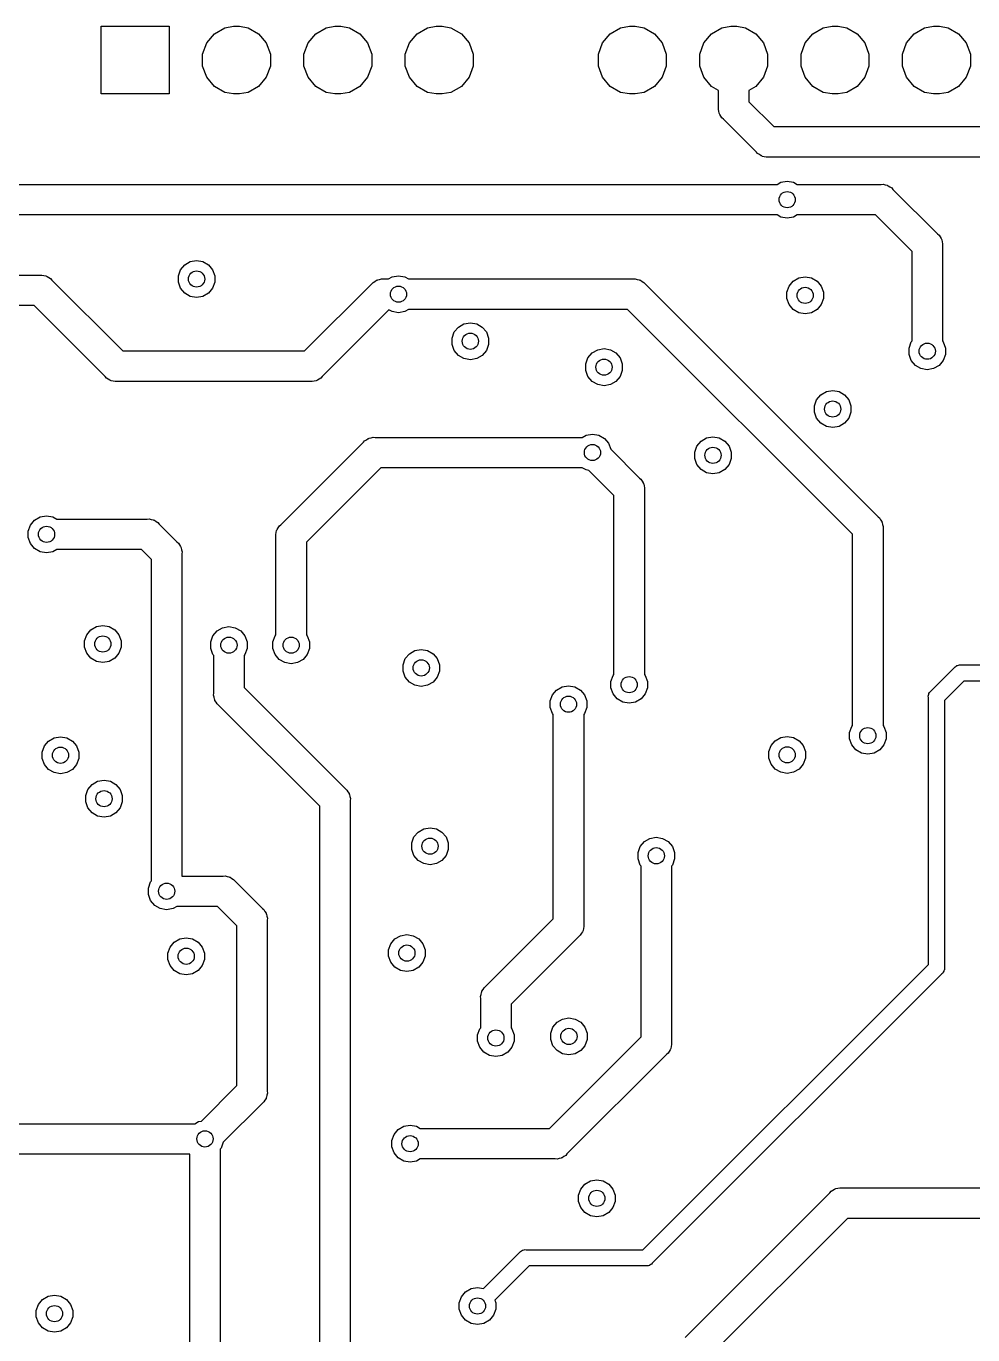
# Model space of a CAD drawing. Extents: x 91.8 to 190.2, y -113.9 to -59.9.
# Drawn here: x 141.12 to 164.84, y -94.71 to -61.9 of the extents above; entities that cross this region are included whole.
import ezdxf

# ---------------------------------------------------------------- set-up
doc = ezdxf.new("R2010")
doc.units = 0
doc.header["$MEASUREMENT"] = 0
doc.layers.add('BLACK', color=7, linetype='CONTINUOUS')

msp = doc.modelspace()

# ---------------------------------------------------------------- linework, layer by layer
at = {"layer": 'BLACK', "linetype": 'CONTINUOUS'}
for p, q in [((143, -63.6), (143, -61.9)), ((143, -61.9), (144.7, -61.9)), ((144.7, -61.9), (144.7, -63.6)), ((145.835, -62.0888), (146.095, -61.9389)), ((146.095, -61.9389), (146.316, -61.9)), ((146.316, -61.9), (146.464, -61.9)), ((146.464, -61.9), (146.685, -61.9389)), ((146.685, -61.9389), (146.945, -62.0888)), ((148.375, -62.0888), (148.635, -61.9389)), ((148.635, -61.9389), (148.856, -61.9)), ((148.856, -61.9), (149.004, -61.9)), ((149.004, -61.9), (149.225, -61.9389)), ((149.225, -61.9389), (149.485, -62.0888)), ((150.915, -62.0888), (151.175, -61.9389)), ((151.175, -61.9389), (151.396, -61.9)), ((151.396, -61.9), (151.544, -61.9)), ((151.544, -61.9), (151.765, -61.9389)), ((151.765, -61.9389), (152.025, -62.0888)), ((155.755, -62.0888), (156.015, -61.9389)), ((156.015, -61.9389), (156.236, -61.9)), ((156.236, -61.9), (156.384, -61.9)), ((156.384, -61.9), (156.605, -61.9389)), ((156.605, -61.9389), (156.865, -62.0888)), ((158.295, -62.0888), (158.555, -61.9389)), ((158.555, -61.9389), (158.776, -61.9)), ((158.776, -61.9), (158.924, -61.9)), ((158.924, -61.9), (159.145, -61.9389)), ((159.145, -61.9389), (159.405, -62.0888)), ((160.835, -62.0888), (161.095, -61.9389)), ((161.095, -61.9389), (161.316, -61.9)), ((161.316, -61.9), (161.464, -61.9)), ((161.464, -61.9), (161.685, -61.9389)), ((161.685, -61.9389), (161.945, -62.0888)), ((163.375, -62.0888), (163.635, -61.9389)), ((163.635, -61.9389), (163.856, -61.9)), ((163.856, -61.9), (164.004, -61.9)), ((164.004, -61.9), (164.225, -61.9389)), ((164.225, -61.9389), (164.485, -62.0888)), ((145.54, -62.6001), (145.643, -62.3184)), ((145.643, -62.3184), (145.835, -62.0888)), ((146.945, -62.0888), (147.137, -62.3184)), ((147.137, -62.3184), (147.24, -62.6001)), ((148.08, -62.6001), (148.183, -62.3184)), ((148.183, -62.3184), (148.375, -62.0888)), ((149.485, -62.0888), (149.677, -62.3184)), ((149.677, -62.3184), (149.78, -62.6001)), ((150.62, -62.6001), (150.723, -62.3184)), ((150.723, -62.3184), (150.915, -62.0888)), ((152.025, -62.0888), (152.217, -62.3184)), ((152.217, -62.3184), (152.32, -62.6001)), ((155.46, -62.6001), (155.563, -62.3184)), ((155.563, -62.3184), (155.755, -62.0888)), ((156.865, -62.0888), (157.057, -62.3184)), ((157.057, -62.3184), (157.16, -62.6001)), ((158, -62.6001), (158.103, -62.3184)), ((158.103, -62.3184), (158.295, -62.0888)), ((159.405, -62.0888), (159.597, -62.3184)), ((159.597, -62.3184), (159.7, -62.6001)), ((160.54, -62.6001), (160.643, -62.3184)), ((160.643, -62.3184), (160.835, -62.0888)), ((161.945, -62.0888), (162.137, -62.3184)), ((162.137, -62.3184), (162.24, -62.6001)), ((163.08, -62.6001), (163.183, -62.3184)), ((163.183, -62.3184), (163.375, -62.0888)), ((164.485, -62.0888), (164.677, -62.3184)), ((164.677, -62.3184), (164.78, -62.6001)), ((145.54, -62.8999), (145.54, -62.6001)), ((147.24, -62.6001), (147.24, -62.8999)), ((148.08, -62.8999), (148.08, -62.6001)), ((149.78, -62.6001), (149.78, -62.8999)), ((150.62, -62.8999), (150.62, -62.6001)), ((152.32, -62.6001), (152.32, -62.8999)), ((155.46, -62.8999), (155.46, -62.6001)), ((157.16, -62.6001), (157.16, -62.8999)), ((158, -62.8999), (158, -62.6001)), ((159.7, -62.6001), (159.7, -62.8999)), ((160.54, -62.8999), (160.54, -62.6001)), ((162.24, -62.6001), (162.24, -62.8999)), ((163.08, -62.8999), (163.08, -62.6001)), ((164.78, -62.6001), (164.78, -62.8999)), ((145.643, -63.1816), (145.54, -62.8999)), ((147.24, -62.8999), (147.137, -63.1816)), ((148.183, -63.1816), (148.08, -62.8999)), ((149.78, -62.8999), (149.677, -63.1816)), ((150.723, -63.1816), (150.62, -62.8999)), ((152.32, -62.8999), (152.217, -63.1816)), ((155.563, -63.1816), (155.46, -62.8999)), ((157.16, -62.8999), (157.057, -63.1816)), ((158.103, -63.1816), (158, -62.8999)), ((159.7, -62.8999), (159.597, -63.1816)), ((160.643, -63.1816), (160.54, -62.8999)), ((162.24, -62.8999), (162.137, -63.1816)), ((163.183, -63.1816), (163.08, -62.8999)), ((164.78, -62.8999), (164.677, -63.1816)), ((145.835, -63.4112), (145.643, -63.1816)), ((147.137, -63.1816), (146.945, -63.4112)), ((148.375, -63.4112), (148.183, -63.1816)), ((149.677, -63.1816), (149.485, -63.4112)), ((150.915, -63.4112), (150.723, -63.1816)), ((152.217, -63.1816), (152.025, -63.4112)), ((155.755, -63.4112), (155.563, -63.1816)), ((157.057, -63.1816), (156.865, -63.4112)), ((158.295, -63.4112), (158.103, -63.1816)), ((159.597, -63.1816), (159.405, -63.4112)), ((160.835, -63.4112), (160.643, -63.1816)), ((162.137, -63.1816), (161.945, -63.4112)), ((163.375, -63.4112), (163.183, -63.1816)), ((164.677, -63.1816), (164.485, -63.4112)), ((144.7, -63.6), (143, -63.6)), ((146.095, -63.5611), (145.835, -63.4112)), ((146.316, -63.6), (146.095, -63.5611)), ((146.464, -63.6), (146.316, -63.6)), ((146.685, -63.5611), (146.464, -63.6)), ((146.945, -63.4112), (146.685, -63.5611)), ((148.635, -63.5611), (148.375, -63.4112)), ((148.856, -63.6), (148.635, -63.5611)), ((149.004, -63.6), (148.856, -63.6)), ((149.225, -63.5611), (149.004, -63.6)), ((149.485, -63.4112), (149.225, -63.5611)), ((151.175, -63.5611), (150.915, -63.4112)), ((151.396, -63.6), (151.175, -63.5611)), ((151.544, -63.6), (151.396, -63.6)), ((151.765, -63.5611), (151.544, -63.6)), ((152.025, -63.4112), (151.765, -63.5611)), ((156.015, -63.5611), (155.755, -63.4112)), ((156.236, -63.6), (156.015, -63.5611)), ((156.384, -63.6), (156.236, -63.6)), ((156.605, -63.5611), (156.384, -63.6)), ((156.865, -63.4112), (156.605, -63.5611)), ((158.469, -63.5115), (158.295, -63.4112)), ((158.469, -63.9354), (158.469, -63.5115)), ((159.405, -63.4112), (159.231, -63.5115)), ((159.231, -63.5115), (159.231, -63.7943)), ((161.095, -63.5611), (160.835, -63.4112)), ((161.316, -63.6), (161.095, -63.5611)), ((161.464, -63.6), (161.316, -63.6)), ((161.685, -63.5611), (161.464, -63.6)), ((161.945, -63.4112), (161.685, -63.5611)), ((163.635, -63.5611), (163.375, -63.4112)), ((163.856, -63.6), (163.635, -63.5611)), ((164.004, -63.6), (163.856, -63.6)), ((164.225, -63.5611), (164.004, -63.6)), ((164.485, -63.4112), (164.225, -63.5611)), ((158.465, -63.9858), (158.469, -63.9354)), ((159.231, -63.7943), (159.856, -64.419)), ((158.478, -64.0346), (158.465, -63.9858)), ((158.486, -64.0844), (158.478, -64.0346)), ((158.495, -64.0991), (158.486, -64.0844)), ((158.499, -64.1156), (158.495, -64.0991)), ((158.528, -64.157), (158.499, -64.1156)), ((158.554, -64.2008), (158.528, -64.157)), ((158.592, -64.2332), (158.554, -64.2008)), ((159.417, -65.0576), (158.592, -64.2332)), ((159.856, -64.419), (177.013, -64.419)), ((159.449, -65.0964), (159.417, -65.0576)), ((159.493, -65.1216), (159.449, -65.0964)), ((159.534, -65.1506), (159.493, -65.1216)), ((159.551, -65.155), (159.534, -65.1506)), ((159.566, -65.1635), (159.551, -65.155)), ((159.615, -65.1723), (159.566, -65.1635)), ((159.664, -65.1854), (159.615, -65.1723)), ((159.715, -65.181), (159.664, -65.1854)), ((176.872, -65.181), (159.715, -65.181)), ((119.647, -65.869), (159.936, -65.869)), ((159.936, -65.869), (160.031, -65.8137)), ((160.031, -65.8137), (160.19, -65.7857)), ((160.19, -65.7857), (160.349, -65.8137)), ((160.349, -65.8137), (160.444, -65.869)), ((160.444, -65.869), (162.543, -65.869)), ((162.543, -65.869), (162.594, -65.8646)), ((162.594, -65.8646), (162.643, -65.8777)), ((162.643, -65.8777), (162.692, -65.8865)), ((162.692, -65.8865), (162.707, -65.895)), ((162.707, -65.895), (162.724, -65.8994)), ((162.724, -65.8994), (162.765, -65.9284)), ((162.765, -65.9284), (162.809, -65.9536)), ((162.809, -65.9536), (162.841, -65.9924)), ((162.841, -65.9924), (163.958, -67.1088)), ((159.936, -66.631), (119.788, -66.631)), ((160.031, -66.6863), (159.936, -66.631)), ((160.19, -66.7143), (160.031, -66.6863)), ((160.349, -66.6863), (160.19, -66.7143)), ((160.444, -66.631), (160.349, -66.6863)), ((162.402, -66.631), (160.444, -66.631)), ((163.319, -67.5478), (162.402, -66.631)), ((163.958, -67.1088), (163.996, -67.1413)), ((163.996, -67.1413), (164.022, -67.1851)), ((164.022, -67.1851), (164.051, -67.2265)), ((164.051, -67.2265), (164.055, -67.2429)), ((164.055, -67.2429), (164.064, -67.2577)), ((164.064, -67.2577), (164.072, -67.3075)), ((163.319, -69.7928), (163.319, -67.5478)), ((164.072, -67.3075), (164.085, -67.3563)), ((164.085, -67.3563), (164.081, -67.4066)), ((164.081, -67.4066), (164.081, -69.7928)), ((144.988, -68.0079), (145.092, -67.8844)), ((145.092, -67.8844), (145.231, -67.8037)), ((145.231, -67.8037), (145.39, -67.7757)), ((145.39, -67.7757), (145.549, -67.8037)), ((145.549, -67.8037), (145.688, -67.8844)), ((145.688, -67.8844), (145.792, -68.0079)), ((129.822, -68.144), (141.463, -68.144)), ((141.463, -68.144), (141.514, -68.1396)), ((141.514, -68.1396), (141.563, -68.1527)), ((141.563, -68.1527), (141.612, -68.1615)), ((141.612, -68.1615), (141.627, -68.17)), ((141.627, -68.17), (141.643, -68.1744)), ((141.643, -68.1744), (141.685, -68.2034)), ((141.685, -68.2034), (141.729, -68.2286)), ((141.729, -68.2286), (141.761, -68.2674)), ((144.933, -68.1594), (144.988, -68.0079)), ((144.933, -68.3206), (144.933, -68.1594)), ((145.792, -68.0079), (145.847, -68.1594)), ((145.847, -68.1594), (145.847, -68.3206)), ((149.928, -68.2565), (149.977, -68.2477)), ((149.977, -68.2477), (150.026, -68.2346)), ((150.026, -68.2346), (150.077, -68.239)), ((150.077, -68.239), (150.196, -68.239)), ((150.196, -68.239), (150.291, -68.1837)), ((150.291, -68.1837), (150.45, -68.1557)), ((150.45, -68.1557), (150.609, -68.1837)), ((150.609, -68.1837), (150.704, -68.239)), ((150.704, -68.239), (156.333, -68.239)), ((156.333, -68.239), (156.384, -68.2346)), ((156.384, -68.2346), (156.433, -68.2477)), ((156.433, -68.2477), (156.482, -68.2565)), ((160.342, -68.2944), (160.481, -68.2137)), ((160.481, -68.2137), (160.64, -68.1857)), ((160.64, -68.1857), (160.799, -68.2137)), ((160.799, -68.2137), (160.938, -68.2944)), ((141.761, -68.2674), (143.538, -70.044)), ((144.988, -68.4721), (144.933, -68.3206)), ((145.092, -68.5956), (144.988, -68.4721)), ((145.792, -68.4721), (145.688, -68.5956)), ((145.847, -68.3206), (145.792, -68.4721)), ((148.097, -70.044), (149.779, -68.3623)), ((149.779, -68.3623), (149.811, -68.3236)), ((149.811, -68.3236), (149.855, -68.2984)), ((149.855, -68.2984), (149.896, -68.2694)), ((149.896, -68.2694), (149.913, -68.265)), ((149.913, -68.265), (149.928, -68.2565)), ((156.482, -68.2565), (156.497, -68.265)), ((156.497, -68.265), (156.513, -68.2694)), ((156.513, -68.2694), (156.555, -68.2984)), ((156.555, -68.2984), (156.599, -68.3236)), ((156.599, -68.3236), (156.631, -68.3624)), ((156.631, -68.3624), (162.468, -74.1988)), ((160.183, -68.5694), (160.238, -68.4179)), ((160.183, -68.7306), (160.183, -68.5694)), ((160.238, -68.4179), (160.342, -68.2944)), ((160.938, -68.2944), (161.042, -68.4179)), ((161.042, -68.4179), (161.097, -68.5694)), ((161.097, -68.5694), (161.097, -68.7306)), ((145.231, -68.6763), (145.092, -68.5956)), ((145.39, -68.7043), (145.231, -68.6763)), ((145.549, -68.6763), (145.39, -68.7043)), ((145.688, -68.5956), (145.549, -68.6763)), ((160.238, -68.8821), (160.183, -68.7306)), ((160.342, -69.0056), (160.238, -68.8821)), ((161.042, -68.8821), (160.938, -69.0056)), ((161.097, -68.7306), (161.042, -68.8821)), ((141.322, -68.906), (129.963, -68.906)), ((143.099, -70.6826), (141.322, -68.906)), ((150.21, -69.0092), (148.536, -70.6826)), ((150.291, -69.0563), (150.21, -69.0092)), ((150.45, -69.0843), (150.291, -69.0563)), ((150.609, -69.0563), (150.45, -69.0843)), ((150.704, -69.001), (150.609, -69.0563)), ((156.192, -69.001), (150.704, -69.001)), ((161.829, -74.6378), (156.192, -69.001)), ((160.481, -69.0863), (160.342, -69.0056)), ((160.64, -69.1143), (160.481, -69.0863)), ((160.799, -69.0863), (160.64, -69.1143)), ((160.938, -69.0056), (160.799, -69.0863)), ((151.848, -69.5679), (151.952, -69.4444)), ((151.952, -69.4444), (152.091, -69.3637)), ((152.091, -69.3637), (152.25, -69.3357)), ((152.25, -69.3357), (152.409, -69.3637)), ((152.409, -69.3637), (152.548, -69.4444)), ((152.548, -69.4444), (152.652, -69.5679)), ((151.793, -69.7194), (151.848, -69.5679)), ((151.793, -69.8806), (151.793, -69.7194)), ((151.848, -70.0321), (151.793, -69.8806)), ((152.652, -69.5679), (152.707, -69.7194)), ((152.707, -69.8806), (152.652, -70.0321)), ((152.707, -69.7194), (152.707, -69.8806)), ((163.243, -69.9694), (163.298, -69.8179)), ((163.298, -69.8179), (163.319, -69.7928)), ((164.081, -69.7928), (164.102, -69.8179)), ((164.102, -69.8179), (164.157, -69.9694)), ((143.538, -70.044), (148.097, -70.044)), ((151.952, -70.1556), (151.848, -70.0321)), ((152.091, -70.2363), (151.952, -70.1556)), ((152.548, -70.1556), (152.409, -70.2363)), ((152.652, -70.0321), (152.548, -70.1556)), ((155.198, -70.2179), (155.302, -70.0944)), ((155.302, -70.0944), (155.441, -70.0137)), ((155.441, -70.0137), (155.6, -69.9857)), ((155.6, -69.9857), (155.759, -70.0137)), ((155.759, -70.0137), (155.898, -70.0944)), ((155.898, -70.0944), (156.002, -70.2179)), ((163.243, -70.1306), (163.243, -69.9694)), ((163.298, -70.2821), (163.243, -70.1306)), ((164.157, -70.1306), (164.102, -70.2821)), ((164.157, -69.9694), (164.157, -70.1306)), ((152.25, -70.2643), (152.091, -70.2363)), ((152.409, -70.2363), (152.25, -70.2643)), ((155.143, -70.3694), (155.198, -70.2179)), ((155.143, -70.5306), (155.143, -70.3694)), ((155.198, -70.6821), (155.143, -70.5306)), ((156.002, -70.2179), (156.057, -70.3694)), ((156.057, -70.5306), (156.002, -70.6821)), ((156.057, -70.3694), (156.057, -70.5306)), ((163.402, -70.4056), (163.298, -70.2821)), ((163.541, -70.4863), (163.402, -70.4056)), ((163.7, -70.5143), (163.541, -70.4863)), ((163.859, -70.4863), (163.7, -70.5143)), ((163.998, -70.4056), (163.859, -70.4863)), ((164.102, -70.2821), (163.998, -70.4056)), ((143.131, -70.7214), (143.099, -70.6826)), ((143.175, -70.7466), (143.131, -70.7214)), ((143.216, -70.7756), (143.175, -70.7466)), ((143.233, -70.78), (143.216, -70.7756)), ((143.248, -70.7885), (143.233, -70.78)), ((143.297, -70.7973), (143.248, -70.7885)), ((143.346, -70.8104), (143.297, -70.7973)), ((143.397, -70.806), (143.346, -70.8104)), ((148.238, -70.806), (143.397, -70.806)), ((148.289, -70.8104), (148.238, -70.806)), ((148.338, -70.7973), (148.289, -70.8104)), ((148.387, -70.7885), (148.338, -70.7973)), ((148.402, -70.78), (148.387, -70.7885)), ((148.418, -70.7756), (148.402, -70.78)), ((148.46, -70.7466), (148.418, -70.7756)), ((148.504, -70.7214), (148.46, -70.7466)), ((148.536, -70.6826), (148.504, -70.7214)), ((155.302, -70.8056), (155.198, -70.6821)), ((155.441, -70.8863), (155.302, -70.8056)), ((155.898, -70.8056), (155.759, -70.8863)), ((156.002, -70.6821), (155.898, -70.8056)), ((155.6, -70.9143), (155.441, -70.8863)), ((155.759, -70.8863), (155.6, -70.9143)), ((160.928, -71.2679), (161.032, -71.1444)), ((161.032, -71.1444), (161.171, -71.0637)), ((161.171, -71.0637), (161.33, -71.0357)), ((161.33, -71.0357), (161.489, -71.0637)), ((161.489, -71.0637), (161.628, -71.1444)), ((161.628, -71.1444), (161.732, -71.2679)), ((160.873, -71.4194), (160.928, -71.2679)), ((160.873, -71.5806), (160.873, -71.4194)), ((161.732, -71.2679), (161.787, -71.4194)), ((161.787, -71.4194), (161.787, -71.5806)), ((160.928, -71.7321), (160.873, -71.5806)), ((161.032, -71.8556), (160.928, -71.7321)), ((161.171, -71.9363), (161.032, -71.8556)), ((161.628, -71.8556), (161.489, -71.9363)), ((161.732, -71.7321), (161.628, -71.8556)), ((161.787, -71.5806), (161.732, -71.7321)), ((155.056, -72.209), (155.151, -72.1537)), ((155.151, -72.1537), (155.31, -72.1257)), ((155.31, -72.1257), (155.469, -72.1537)), ((155.469, -72.1537), (155.608, -72.2344)), ((161.33, -71.9643), (161.171, -71.9363)), ((161.489, -71.9363), (161.33, -71.9643)), ((147.502, -74.3988), (149.569, -72.3323)), ((149.569, -72.3323), (149.601, -72.2936)), ((149.601, -72.2936), (149.645, -72.2684)), ((149.645, -72.2684), (149.686, -72.2394)), ((149.686, -72.2394), (149.703, -72.235)), ((149.703, -72.235), (149.718, -72.2265)), ((149.718, -72.2265), (149.767, -72.2177)), ((149.767, -72.2177), (149.816, -72.2046)), ((149.816, -72.2046), (149.867, -72.209)), ((149.867, -72.209), (155.056, -72.209)), ((155.608, -72.2344), (155.712, -72.3579)), ((155.712, -72.3579), (155.767, -72.5078)), ((155.767, -72.5078), (156.488, -73.2288)), ((157.873, -72.5794), (157.928, -72.4279)), ((157.928, -72.4279), (158.032, -72.3044)), ((158.032, -72.3044), (158.171, -72.2237)), ((158.171, -72.2237), (158.33, -72.1957)), ((158.33, -72.1957), (158.489, -72.2237)), ((158.489, -72.2237), (158.628, -72.3044)), ((158.628, -72.3044), (158.732, -72.4279)), ((158.732, -72.4279), (158.787, -72.5794)), ((157.873, -72.7406), (157.873, -72.5794)), ((157.928, -72.8921), (157.873, -72.7406)), ((158.787, -72.7406), (158.732, -72.8921)), ((158.787, -72.5794), (158.787, -72.7406)), ((150.008, -72.971), (148.141, -74.8378)), ((155.056, -72.971), (150.008, -72.971)), ((155.151, -73.0263), (155.056, -72.971)), ((155.219, -73.0383), (155.151, -73.0263)), ((155.849, -73.6678), (155.219, -73.0383)), ((158.032, -73.0156), (157.928, -72.8921)), ((158.171, -73.0963), (158.032, -73.0156)), ((158.33, -73.1243), (158.171, -73.0963)), ((158.489, -73.0963), (158.33, -73.1243)), ((158.628, -73.0156), (158.489, -73.0963)), ((158.732, -72.8921), (158.628, -73.0156)), ((156.488, -73.2288), (156.526, -73.2613)), ((156.526, -73.2613), (156.552, -73.3051)), ((156.552, -73.3051), (156.581, -73.3465)), ((156.581, -73.3465), (156.585, -73.3629)), ((156.585, -73.3629), (156.594, -73.3777)), ((156.594, -73.3777), (156.602, -73.4275)), ((156.602, -73.4275), (156.615, -73.4763)), ((156.615, -73.4763), (156.611, -73.5266)), ((155.849, -78.1528), (155.849, -73.6678)), ((156.611, -73.5266), (156.611, -78.1528)), ((141.173, -74.5594), (141.228, -74.4079)), ((141.228, -74.4079), (141.332, -74.2844)), ((141.332, -74.2844), (141.471, -74.2037)), ((141.471, -74.2037), (141.63, -74.1757)), ((141.63, -74.1757), (141.789, -74.2037)), ((141.789, -74.2037), (141.884, -74.259)), ((141.884, -74.259), (144.153, -74.259)), ((144.153, -74.259), (144.204, -74.2546)), ((144.204, -74.2546), (144.253, -74.2677)), ((144.253, -74.2677), (144.302, -74.2765)), ((144.302, -74.2765), (144.317, -74.285)), ((144.317, -74.285), (144.333, -74.2894)), ((144.333, -74.2894), (144.375, -74.3184)), ((144.375, -74.3184), (144.419, -74.3436)), ((144.419, -74.3436), (144.451, -74.3824)), ((144.451, -74.3824), (144.898, -74.8288)), ((147.409, -74.5165), (147.438, -74.4751)), ((147.438, -74.4751), (147.464, -74.4313)), ((147.464, -74.4313), (147.502, -74.3988)), ((162.468, -74.1988), (162.506, -74.2313)), ((162.506, -74.2313), (162.532, -74.2751)), ((162.532, -74.2751), (162.561, -74.3165)), ((162.561, -74.3165), (162.565, -74.3329)), ((162.565, -74.3329), (162.574, -74.3477)), ((162.574, -74.3477), (162.582, -74.3975)), ((162.582, -74.3975), (162.595, -74.4463)), ((162.595, -74.4463), (162.591, -74.4966)), ((141.173, -74.7206), (141.173, -74.5594)), ((141.228, -74.8721), (141.173, -74.7206)), ((147.375, -74.6463), (147.388, -74.5974)), ((147.379, -74.6966), (147.375, -74.6463)), ((147.379, -77.1628), (147.379, -74.6966)), ((147.388, -74.5974), (147.396, -74.5477)), ((147.396, -74.5477), (147.405, -74.5329)), ((147.405, -74.5329), (147.409, -74.5165)), ((161.829, -79.4328), (161.829, -74.6378)), ((162.591, -74.4966), (162.591, -79.4328)), ((141.332, -74.9956), (141.228, -74.8721)), ((141.471, -75.0763), (141.332, -74.9956)), ((141.63, -75.1043), (141.471, -75.0763)), ((141.789, -75.0763), (141.63, -75.1043)), ((141.884, -75.021), (141.789, -75.0763)), ((144.012, -75.021), (141.884, -75.021)), ((144.259, -75.2678), (144.012, -75.021)), ((144.898, -74.8288), (144.936, -74.8613)), ((144.936, -74.8613), (144.962, -74.9051)), ((144.962, -74.9051), (144.991, -74.9465)), ((144.991, -74.9465), (144.995, -74.9629)), ((144.995, -74.9629), (145.004, -74.9777)), ((145.004, -74.9777), (145.012, -75.0275)), ((145.012, -75.0275), (145.025, -75.0763)), ((145.025, -75.0763), (145.021, -75.1266)), ((145.021, -75.1266), (145.021, -83.209)), ((148.141, -74.8378), (148.141, -77.1628)), ((144.259, -83.3328), (144.259, -75.2678)), ((142.638, -77.1579), (142.742, -77.0344)), ((142.742, -77.0344), (142.881, -76.9537)), ((142.881, -76.9537), (143.04, -76.9257)), ((143.04, -76.9257), (143.199, -76.9537)), ((143.199, -76.9537), (143.338, -77.0344)), ((143.338, -77.0344), (143.442, -77.1579)), ((145.798, -77.1879), (145.902, -77.0644)), ((145.902, -77.0644), (146.041, -76.9837)), ((146.041, -76.9837), (146.2, -76.9557)), ((146.2, -76.9557), (146.359, -76.9837)), ((146.359, -76.9837), (146.498, -77.0644)), ((146.498, -77.0644), (146.602, -77.1879)), ((142.583, -77.3094), (142.638, -77.1579)), ((142.583, -77.4706), (142.583, -77.3094)), ((143.442, -77.1579), (143.497, -77.3094)), ((143.497, -77.3094), (143.497, -77.4706)), ((145.743, -77.3394), (145.798, -77.1879)), ((145.743, -77.5006), (145.743, -77.3394)), ((146.602, -77.1879), (146.657, -77.3394)), ((146.657, -77.3394), (146.657, -77.5006)), ((147.303, -77.3394), (147.358, -77.1879)), ((147.303, -77.5006), (147.303, -77.3394)), ((147.358, -77.1879), (147.379, -77.1628)), ((148.141, -77.1628), (148.162, -77.1879)), ((148.162, -77.1879), (148.217, -77.3394)), ((148.217, -77.3394), (148.217, -77.5006)), ((142.638, -77.6221), (142.583, -77.4706)), ((142.742, -77.7456), (142.638, -77.6221)), ((142.881, -77.8263), (142.742, -77.7456)), ((143.338, -77.7456), (143.199, -77.8263)), ((143.442, -77.6221), (143.338, -77.7456)), ((143.497, -77.4706), (143.442, -77.6221)), ((145.798, -77.6521), (145.743, -77.5006)), ((145.819, -77.6772), (145.798, -77.6521)), ((145.819, -78.6234), (145.819, -77.6772)), ((146.602, -77.6521), (146.581, -77.6772)), ((146.581, -77.6772), (146.581, -78.4822)), ((146.657, -77.5006), (146.602, -77.6521)), ((147.358, -77.6521), (147.303, -77.5006)), ((147.462, -77.7756), (147.358, -77.6521)), ((148.162, -77.6521), (148.058, -77.7756)), ((148.217, -77.5006), (148.162, -77.6521)), ((150.563, -77.9094), (150.618, -77.7579)), ((150.618, -77.7579), (150.722, -77.6344)), ((150.722, -77.6344), (150.861, -77.5537)), ((150.861, -77.5537), (151.02, -77.5257)), ((151.02, -77.5257), (151.179, -77.5537)), ((151.179, -77.5537), (151.318, -77.6344)), ((151.318, -77.6344), (151.422, -77.7579)), ((151.422, -77.7579), (151.477, -77.9094)), ((143.04, -77.8543), (142.881, -77.8263)), ((143.199, -77.8263), (143.04, -77.8543)), ((147.601, -77.8563), (147.462, -77.7756)), ((147.76, -77.8843), (147.601, -77.8563)), ((147.919, -77.8563), (147.76, -77.8843)), ((148.058, -77.7756), (147.919, -77.8563)), ((150.563, -78.0706), (150.563, -77.9094)), ((150.618, -78.2221), (150.563, -78.0706)), ((151.477, -78.0706), (151.422, -78.2221)), ((151.477, -77.9094), (151.477, -78.0706)), ((163.793, -78.57), (164.38, -77.9826)), ((164.38, -77.9826), (164.397, -77.9619)), ((164.397, -77.9619), (164.421, -77.9485)), ((164.421, -77.9485), (164.443, -77.933)), ((164.443, -77.933), (164.452, -77.9306)), ((164.452, -77.9306), (164.459, -77.9261)), ((164.459, -77.9261), (164.486, -77.9214)), ((164.486, -77.9214), (164.512, -77.9145)), ((164.512, -77.9145), (164.539, -77.9168)), ((164.539, -77.9168), (184.04, -77.9168)), ((150.722, -78.3456), (150.618, -78.2221)), ((150.861, -78.4263), (150.722, -78.3456)), ((151.318, -78.3456), (151.179, -78.4263)), ((151.422, -78.2221), (151.318, -78.3456)), ((155.773, -78.3294), (155.828, -78.1779)), ((155.773, -78.4906), (155.773, -78.3294)), ((155.828, -78.1779), (155.849, -78.1528)), ((156.611, -78.1528), (156.632, -78.1779)), ((156.632, -78.1779), (156.687, -78.3294)), ((156.687, -78.3294), (156.687, -78.4906)), ((164.614, -78.3232), (164.133, -78.8042)), ((184.092, -78.3232), (164.614, -78.3232)), ((145.815, -78.6737), (145.819, -78.6234)), ((145.828, -78.7226), (145.815, -78.6737)), ((145.836, -78.7723), (145.828, -78.7226)), ((146.581, -78.4822), (149.118, -81.0188)), ((151.02, -78.4543), (150.861, -78.4263)), ((151.179, -78.4263), (151.02, -78.4543)), ((154.253, -78.8194), (154.308, -78.6679)), ((154.308, -78.6679), (154.412, -78.5444)), ((154.412, -78.5444), (154.551, -78.4637)), ((154.551, -78.4637), (154.71, -78.4357)), ((154.71, -78.4357), (154.869, -78.4637)), ((154.869, -78.4637), (155.008, -78.5444)), ((155.008, -78.5444), (155.112, -78.6679)), ((155.112, -78.6679), (155.167, -78.8194)), ((155.828, -78.6421), (155.773, -78.4906)), ((155.932, -78.7656), (155.828, -78.6421)), ((156.632, -78.6421), (156.528, -78.7656)), ((156.687, -78.4906), (156.632, -78.6421)), ((163.724, -78.702), (163.731, -78.676)), ((163.727, -78.7289), (163.724, -78.702)), ((163.727, -81.8878), (163.727, -78.7289)), ((163.731, -78.676), (163.736, -78.6494)), ((163.736, -78.6494), (163.741, -78.6416)), ((163.741, -78.6416), (163.743, -78.6328)), ((163.743, -78.6328), (163.758, -78.6107)), ((163.758, -78.6107), (163.772, -78.5874)), ((163.772, -78.5874), (163.793, -78.57)), ((145.845, -78.7871), (145.836, -78.7723)), ((145.849, -78.8035), (145.845, -78.7871)), ((145.878, -78.8449), (145.849, -78.8035)), ((145.904, -78.8887), (145.878, -78.8449)), ((145.942, -78.9212), (145.904, -78.8887)), ((148.479, -81.4578), (145.942, -78.9212)), ((154.253, -78.9806), (154.253, -78.8194)), ((154.308, -79.1321), (154.253, -78.9806)), ((155.167, -78.9806), (155.112, -79.1321)), ((155.167, -78.8194), (155.167, -78.9806)), ((156.071, -78.8463), (155.932, -78.7656)), ((156.23, -78.8743), (156.071, -78.8463)), ((156.389, -78.8463), (156.23, -78.8743)), ((156.528, -78.7656), (156.389, -78.8463)), ((164.133, -78.8042), (164.133, -85.5011)), ((154.329, -79.1572), (154.308, -79.1321)), ((154.329, -84.2822), (154.329, -79.1572)), ((155.112, -79.1321), (155.091, -79.1572)), ((155.091, -79.1572), (155.091, -84.4234)), ((141.821, -79.7437), (141.98, -79.7157)), ((141.98, -79.7157), (142.139, -79.7437)), ((160.031, -79.7337), (160.19, -79.7057)), ((160.19, -79.7057), (160.349, -79.7337)), ((161.753, -79.6094), (161.808, -79.4579)), ((161.753, -79.7706), (161.753, -79.6094)), ((161.808, -79.4579), (161.829, -79.4328)), ((162.591, -79.4328), (162.612, -79.4579)), ((162.612, -79.4579), (162.667, -79.6094)), ((162.667, -79.6094), (162.667, -79.7706)), ((141.523, -80.0994), (141.578, -79.9479)), ((141.578, -79.9479), (141.682, -79.8244)), ((141.682, -79.8244), (141.821, -79.7437)), ((142.139, -79.7437), (142.278, -79.8244)), ((142.278, -79.8244), (142.382, -79.9479)), ((142.382, -79.9479), (142.437, -80.0994)), ((159.733, -80.0894), (159.788, -79.9379)), ((159.788, -79.9379), (159.892, -79.8144)), ((159.892, -79.8144), (160.031, -79.7337)), ((160.349, -79.7337), (160.488, -79.8144)), ((160.488, -79.8144), (160.592, -79.9379)), ((160.592, -79.9379), (160.647, -80.0894)), ((161.808, -79.9221), (161.753, -79.7706)), ((161.912, -80.0456), (161.808, -79.9221)), ((162.051, -80.1263), (161.912, -80.0456)), ((162.508, -80.0456), (162.369, -80.1263)), ((162.612, -79.9221), (162.508, -80.0456)), ((162.667, -79.7706), (162.612, -79.9221)), ((141.523, -80.2606), (141.523, -80.0994)), ((141.578, -80.4121), (141.523, -80.2606)), ((142.437, -80.2606), (142.382, -80.4121)), ((142.437, -80.0994), (142.437, -80.2606)), ((159.733, -80.2506), (159.733, -80.0894)), ((159.788, -80.4021), (159.733, -80.2506)), ((160.647, -80.2506), (160.592, -80.4021)), ((160.647, -80.0894), (160.647, -80.2506)), ((162.21, -80.1543), (162.051, -80.1263)), ((162.369, -80.1263), (162.21, -80.1543)), ((141.682, -80.5356), (141.578, -80.4121)), ((141.821, -80.6163), (141.682, -80.5356)), ((141.98, -80.6443), (141.821, -80.6163)), ((142.139, -80.6163), (141.98, -80.6443)), ((142.278, -80.5356), (142.139, -80.6163)), ((142.382, -80.4121), (142.278, -80.5356)), ((159.892, -80.5256), (159.788, -80.4021)), ((160.031, -80.6063), (159.892, -80.5256)), ((160.19, -80.6343), (160.031, -80.6063)), ((160.349, -80.6063), (160.19, -80.6343)), ((160.488, -80.5256), (160.349, -80.6063)), ((160.592, -80.4021), (160.488, -80.5256)), ((142.613, -81.1894), (142.668, -81.0379)), ((142.668, -81.0379), (142.772, -80.9144)), ((142.772, -80.9144), (142.911, -80.8337)), ((142.911, -80.8337), (143.07, -80.8057)), ((143.07, -80.8057), (143.229, -80.8337)), ((143.229, -80.8337), (143.368, -80.9144)), ((143.368, -80.9144), (143.472, -81.0379)), ((143.472, -81.0379), (143.527, -81.1894)), ((149.118, -81.0188), (149.156, -81.0513)), ((142.613, -81.3506), (142.613, -81.1894)), ((142.668, -81.5021), (142.613, -81.3506)), ((143.527, -81.3506), (143.472, -81.5021)), ((143.527, -81.1894), (143.527, -81.3506)), ((149.156, -81.0513), (149.182, -81.0951)), ((149.182, -81.0951), (149.211, -81.1365)), ((149.211, -81.1365), (149.215, -81.1529)), ((149.215, -81.1529), (149.224, -81.1677)), ((149.224, -81.1677), (149.232, -81.2175)), ((149.232, -81.2175), (149.245, -81.2663)), ((149.245, -81.2663), (149.241, -81.3166)), ((149.241, -81.3166), (149.241, -95.0022)), ((142.772, -81.6256), (142.668, -81.5021)), ((142.911, -81.7063), (142.772, -81.6256)), ((143.368, -81.6256), (143.229, -81.7063)), ((143.472, -81.5021), (143.368, -81.6256)), ((148.479, -95.1434), (148.479, -81.4578)), ((143.07, -81.7343), (142.911, -81.7063)), ((143.229, -81.7063), (143.07, -81.7343)), ((150.942, -82.1044), (151.081, -82.0237)), ((151.081, -82.0237), (151.24, -81.9957)), ((151.24, -81.9957), (151.399, -82.0237)), ((151.399, -82.0237), (151.538, -82.1044)), ((163.727, -85.4258), (163.727, -81.8878)), ((163.727, -81.8878), (163.727, -81.8878)), ((150.783, -82.3794), (150.838, -82.2279)), ((150.838, -82.2279), (150.942, -82.1044)), ((151.538, -82.1044), (151.642, -82.2279)), ((151.642, -82.2279), (151.697, -82.3794)), ((156.508, -82.4679), (156.612, -82.3444)), ((156.612, -82.3444), (156.751, -82.2637)), ((156.751, -82.2637), (156.91, -82.2357)), ((156.91, -82.2357), (157.069, -82.2637)), ((157.069, -82.2637), (157.208, -82.3444)), ((157.208, -82.3444), (157.312, -82.4679)), ((150.783, -82.5406), (150.783, -82.3794)), ((150.838, -82.6921), (150.783, -82.5406)), ((151.697, -82.5406), (151.642, -82.6921)), ((151.697, -82.3794), (151.697, -82.5406)), ((156.453, -82.6194), (156.508, -82.4679)), ((156.453, -82.7806), (156.453, -82.6194)), ((157.312, -82.4679), (157.367, -82.6194)), ((157.367, -82.6194), (157.367, -82.7806)), ((150.942, -82.8156), (150.838, -82.6921)), ((151.081, -82.8963), (150.942, -82.8156)), ((151.24, -82.9243), (151.081, -82.8963)), ((151.399, -82.8963), (151.24, -82.9243)), ((151.538, -82.8156), (151.399, -82.8963)), ((151.642, -82.6921), (151.538, -82.8156)), ((156.508, -82.9321), (156.453, -82.7806)), ((156.529, -82.9572), (156.508, -82.9321)), ((156.529, -87.2422), (156.529, -82.9572)), ((157.312, -82.9321), (157.291, -82.9572)), ((157.291, -82.9572), (157.291, -87.3834)), ((157.367, -82.7806), (157.312, -82.9321)), ((144.238, -83.3579), (144.259, -83.3328)), ((145.021, -83.209), (146.053, -83.209)), ((146.053, -83.209), (146.104, -83.2046)), ((146.104, -83.2046), (146.153, -83.2177)), ((146.153, -83.2177), (146.202, -83.2265)), ((146.202, -83.2265), (146.217, -83.235)), ((146.217, -83.235), (146.233, -83.2394)), ((146.233, -83.2394), (146.275, -83.2684)), ((146.275, -83.2684), (146.319, -83.2936)), ((146.319, -83.2936), (146.351, -83.3324)), ((146.351, -83.3324), (147.038, -84.0188)), ((144.183, -83.5094), (144.238, -83.3579)), ((144.183, -83.6706), (144.183, -83.5094)), ((144.238, -83.8221), (144.183, -83.6706)), ((144.342, -83.9456), (144.238, -83.8221)), ((144.481, -84.0263), (144.342, -83.9456)), ((144.894, -83.971), (144.799, -84.0263)), ((145.912, -83.971), (144.894, -83.971)), ((146.399, -84.4578), (145.912, -83.971)), ((144.64, -84.0543), (144.481, -84.0263)), ((144.799, -84.0263), (144.64, -84.0543)), ((147.038, -84.0188), (147.076, -84.0513)), ((147.076, -84.0513), (147.102, -84.0951)), ((147.102, -84.0951), (147.131, -84.1365)), ((147.131, -84.1365), (147.135, -84.1529)), ((147.135, -84.1529), (147.144, -84.1677)), ((147.144, -84.1677), (147.152, -84.2175)), ((147.152, -84.2175), (147.165, -84.2663)), ((147.165, -84.2663), (147.161, -84.3166)), ((147.161, -84.3166), (147.161, -88.6034)), ((152.632, -85.9788), (154.329, -84.2822)), ((146.399, -88.4622), (146.399, -84.4578)), ((155.032, -84.6449), (155.006, -84.6887)), ((155.061, -84.6035), (155.032, -84.6449)), ((155.065, -84.5871), (155.061, -84.6035)), ((155.074, -84.5723), (155.065, -84.5871)), ((155.082, -84.5225), (155.074, -84.5723)), ((155.095, -84.4737), (155.082, -84.5225)), ((155.091, -84.4234), (155.095, -84.4737)), ((144.728, -84.9879), (144.832, -84.8644)), ((144.832, -84.8644), (144.971, -84.7837)), ((144.971, -84.7837), (145.13, -84.7557)), ((145.13, -84.7557), (145.289, -84.7837)), ((145.289, -84.7837), (145.428, -84.8644)), ((145.428, -84.8644), (145.532, -84.9879)), ((150.203, -85.0594), (150.258, -84.9079)), ((150.258, -84.9079), (150.362, -84.7844)), ((150.362, -84.7844), (150.501, -84.7037)), ((150.501, -84.7037), (150.66, -84.6757)), ((150.66, -84.6757), (150.819, -84.7037)), ((150.819, -84.7037), (150.958, -84.7844)), ((150.958, -84.7844), (151.062, -84.9079)), ((151.062, -84.9079), (151.117, -85.0594)), ((154.968, -84.7212), (153.271, -86.4178)), ((155.006, -84.6887), (154.968, -84.7212)), ((144.673, -85.1394), (144.728, -84.9879)), ((144.673, -85.3006), (144.673, -85.1394)), ((144.728, -85.4521), (144.673, -85.3006)), ((145.532, -84.9879), (145.587, -85.1394)), ((145.587, -85.3006), (145.532, -85.4521)), ((145.587, -85.1394), (145.587, -85.3006)), ((150.203, -85.2206), (150.203, -85.0594)), ((150.258, -85.3721), (150.203, -85.2206)), ((151.117, -85.2206), (151.062, -85.3721)), ((151.117, -85.0594), (151.117, -85.2206)), ((144.832, -85.5756), (144.728, -85.4521)), ((144.971, -85.6563), (144.832, -85.5756)), ((145.428, -85.5756), (145.289, -85.6563)), ((145.532, -85.4521), (145.428, -85.5756)), ((150.362, -85.4956), (150.258, -85.3721)), ((150.501, -85.5763), (150.362, -85.4956)), ((150.66, -85.6043), (150.501, -85.5763)), ((150.819, -85.5763), (150.66, -85.6043)), ((150.958, -85.4956), (150.819, -85.5763)), ((151.062, -85.3721), (150.958, -85.4956)), ((156.576, -92.5768), (163.727, -85.4258)), ((164.102, -85.6193), (164.088, -85.6426)), ((164.117, -85.5972), (164.102, -85.6193)), ((164.119, -85.5884), (164.117, -85.5972)), ((164.124, -85.5806), (164.119, -85.5884)), ((164.129, -85.554), (164.124, -85.5806)), ((164.136, -85.528), (164.129, -85.554)), ((164.133, -85.5011), (164.136, -85.528)), ((145.13, -85.6843), (144.971, -85.6563)), ((145.289, -85.6563), (145.13, -85.6843)), ((164.067, -85.6599), (156.81, -92.9174)), ((164.088, -85.6426), (164.067, -85.6599)), ((152.505, -86.2263), (152.518, -86.1774)), ((152.509, -86.2766), (152.505, -86.2263)), ((152.509, -87.0128), (152.509, -86.2766)), ((152.518, -86.1774), (152.526, -86.1277)), ((152.526, -86.1277), (152.535, -86.1129)), ((152.535, -86.1129), (152.539, -86.0965)), ((152.539, -86.0965), (152.568, -86.0551)), ((152.568, -86.0551), (152.594, -86.0113)), ((152.594, -86.0113), (152.632, -85.9788)), ((153.271, -86.4178), (153.271, -87.0128)), ((154.318, -86.9979), (154.422, -86.8744)), ((154.422, -86.8744), (154.561, -86.7937)), ((154.561, -86.7937), (154.72, -86.7657)), ((154.72, -86.7657), (154.879, -86.7937)), ((154.879, -86.7937), (155.018, -86.8744)), ((155.018, -86.8744), (155.122, -86.9979)), ((152.433, -87.1894), (152.488, -87.0379)), ((152.433, -87.3506), (152.433, -87.1894)), ((152.488, -87.0379), (152.509, -87.0128)), ((153.271, -87.0128), (153.292, -87.0379)), ((153.292, -87.0379), (153.347, -87.1894)), ((153.347, -87.1894), (153.347, -87.3506)), ((154.232, -89.539), (156.529, -87.2422)), ((154.263, -87.1494), (154.318, -86.9979)), ((154.263, -87.3106), (154.263, -87.1494)), ((155.122, -86.9979), (155.177, -87.1494)), ((155.177, -87.1494), (155.177, -87.3106)), ((152.488, -87.5021), (152.433, -87.3506)), ((152.592, -87.6256), (152.488, -87.5021)), ((153.292, -87.5021), (153.188, -87.6256)), ((153.347, -87.3506), (153.292, -87.5021)), ((154.318, -87.4621), (154.263, -87.3106)), ((154.422, -87.5856), (154.318, -87.4621)), ((154.561, -87.6663), (154.422, -87.5856)), ((155.018, -87.5856), (154.879, -87.6663)), ((155.122, -87.4621), (155.018, -87.5856)), ((155.177, -87.3106), (155.122, -87.4621)), ((157.232, -87.6049), (157.206, -87.6487)), ((157.261, -87.5635), (157.232, -87.6049)), ((157.265, -87.5471), (157.261, -87.5635)), ((157.274, -87.5323), (157.265, -87.5471)), ((157.282, -87.4825), (157.274, -87.5323)), ((157.295, -87.4337), (157.282, -87.4825)), ((157.291, -87.3834), (157.295, -87.4337)), ((152.731, -87.7063), (152.592, -87.6256)), ((152.89, -87.7343), (152.731, -87.7063)), ((153.049, -87.7063), (152.89, -87.7343)), ((153.188, -87.6256), (153.049, -87.7063)), ((154.72, -87.6943), (154.561, -87.6663)), ((157.168, -87.6812), (154.671, -90.1776)), ((154.879, -87.6663), (154.72, -87.6943)), ((157.206, -87.6487), (157.168, -87.6812)), ((145.509, -89.3517), (146.399, -88.4622)), ((147.038, -88.9012), (146.057, -89.8822)), ((147.076, -88.8687), (147.038, -88.9012)), ((147.102, -88.8249), (147.076, -88.8687)), ((147.131, -88.7835), (147.102, -88.8249)), ((147.135, -88.7671), (147.131, -88.7835)), ((147.144, -88.7523), (147.135, -88.7671)), ((147.152, -88.7025), (147.144, -88.7523)), ((147.165, -88.6537), (147.152, -88.7025)), ((147.161, -88.6034), (147.165, -88.6537)), ((139.588, -89.419), (145.346, -89.419)), ((145.346, -89.419), (145.441, -89.3637)), ((145.441, -89.3637), (145.509, -89.3517)), ((150.338, -89.6879), (150.442, -89.5644)), ((150.442, -89.5644), (150.581, -89.4837)), ((150.581, -89.4837), (150.74, -89.4557)), ((150.74, -89.4557), (150.899, -89.4837)), ((150.899, -89.4837), (150.994, -89.539)), ((150.994, -89.539), (154.232, -89.539)), ((146.057, -89.8822), (146.002, -90.0321)), ((150.283, -89.8394), (150.338, -89.6879)), ((150.283, -90.0006), (150.283, -89.8394)), ((145.219, -90.181), (139.447, -90.181)), ((145.219, -97.7634), (145.219, -90.181)), ((146.002, -90.0321), (145.981, -90.0572)), ((145.981, -90.0572), (145.981, -97.6222)), ((150.338, -90.1521), (150.283, -90.0006)), ((150.442, -90.2756), (150.338, -90.1521)), ((154.639, -90.2164), (154.595, -90.2416)), ((154.671, -90.1776), (154.639, -90.2164)), ((150.581, -90.3563), (150.442, -90.2756)), ((150.74, -90.3843), (150.581, -90.3563)), ((150.899, -90.3563), (150.74, -90.3843)), ((150.994, -90.301), (150.899, -90.3563)), ((154.373, -90.301), (150.994, -90.301)), ((154.424, -90.3054), (154.373, -90.301)), ((154.473, -90.2923), (154.424, -90.3054)), ((154.522, -90.2835), (154.473, -90.2923)), ((154.537, -90.275), (154.522, -90.2835)), ((154.553, -90.2706), (154.537, -90.275)), ((154.595, -90.2416), (154.553, -90.2706)), ((155.122, -90.9344), (155.261, -90.8537)), ((155.261, -90.8537), (155.42, -90.8257)), ((155.42, -90.8257), (155.579, -90.8537)), ((155.579, -90.8537), (155.718, -90.9344)), ((154.963, -91.2094), (155.018, -91.0579)), ((154.963, -91.3706), (154.963, -91.2094)), ((155.018, -91.0579), (155.122, -90.9344)), ((155.718, -90.9344), (155.822, -91.0579)), ((155.822, -91.0579), (155.877, -91.2094)), ((155.877, -91.2094), (155.877, -91.3706)), ((157.632, -94.7788), (161.259, -91.1524)), ((161.259, -91.1524), (161.291, -91.1136)), ((161.291, -91.1136), (161.335, -91.0884)), ((161.335, -91.0884), (161.376, -91.0594)), ((161.376, -91.0594), (161.393, -91.055)), ((161.393, -91.055), (161.408, -91.0465)), ((161.408, -91.0465), (161.457, -91.0377)), ((161.457, -91.0377), (161.506, -91.0246)), ((161.506, -91.0246), (161.557, -91.029)), ((161.557, -91.029), (167.896, -91.029)), ((155.018, -91.5221), (154.963, -91.3706)), ((155.122, -91.6456), (155.018, -91.5221)), ((155.822, -91.5221), (155.718, -91.6456)), ((155.877, -91.3706), (155.822, -91.5221)), ((155.261, -91.7263), (155.122, -91.6456)), ((155.42, -91.7543), (155.261, -91.7263)), ((155.579, -91.7263), (155.42, -91.7543)), ((155.718, -91.6456), (155.579, -91.7263)), ((161.698, -91.791), (158.271, -95.2178)), ((167.896, -91.791), (161.698, -91.791)), ((152.58, -93.5523), (153.49, -92.6426)), ((153.49, -92.6426), (153.507, -92.6219)), ((153.507, -92.6219), (153.531, -92.6085)), ((153.531, -92.6085), (153.553, -92.593)), ((153.553, -92.593), (153.562, -92.5906)), ((153.562, -92.5906), (153.569, -92.5861)), ((153.569, -92.5861), (153.596, -92.5814)), ((153.596, -92.5814), (153.622, -92.5745)), ((153.622, -92.5745), (153.649, -92.5768)), ((153.649, -92.5768), (156.576, -92.5768)), ((153.724, -92.9832), (152.863, -93.844)), ((156.651, -92.9832), (153.724, -92.9832)), ((156.678, -92.9855), (156.651, -92.9832)), ((156.704, -92.9786), (156.678, -92.9855)), ((156.731, -92.9739), (156.704, -92.9786)), ((156.738, -92.9694), (156.731, -92.9739)), ((156.747, -92.967), (156.738, -92.9694)), ((156.769, -92.9515), (156.747, -92.967)), ((156.793, -92.9381), (156.769, -92.9515)), ((156.81, -92.9174), (156.793, -92.9381)), ((141.428, -93.9479), (141.532, -93.8244)), ((141.532, -93.8244), (141.671, -93.7437)), ((141.671, -93.7437), (141.83, -93.7157)), ((141.83, -93.7157), (141.989, -93.7437)), ((141.989, -93.7437), (142.128, -93.8244)), ((142.128, -93.8244), (142.232, -93.9479)), ((151.973, -93.9094), (152.028, -93.7579)), ((152.028, -93.7579), (152.132, -93.6344)), ((152.132, -93.6344), (152.271, -93.5537)), ((152.271, -93.5537), (152.43, -93.5257)), ((152.43, -93.5257), (152.58, -93.5523)), ((141.373, -94.0994), (141.428, -93.9479)), ((141.373, -94.2606), (141.373, -94.0994)), ((142.232, -93.9479), (142.287, -94.0994)), ((142.287, -94.0994), (142.287, -94.2606)), ((151.973, -94.0706), (151.973, -93.9094)), ((152.028, -94.2221), (151.973, -94.0706)), ((152.887, -94.0706), (152.832, -94.2221)), ((152.863, -93.844), (152.887, -93.9094)), ((152.887, -93.9094), (152.887, -94.0706)), ((141.428, -94.4121), (141.373, -94.2606)), ((141.532, -94.5356), (141.428, -94.4121)), ((142.232, -94.4121), (142.128, -94.5356)), ((142.287, -94.2606), (142.232, -94.4121)), ((152.132, -94.3456), (152.028, -94.2221)), ((152.271, -94.4263), (152.132, -94.3456)), ((152.43, -94.4543), (152.271, -94.4263)), ((152.589, -94.4263), (152.43, -94.4543)), ((152.728, -94.3456), (152.589, -94.4263)), ((152.832, -94.2221), (152.728, -94.3456)), ((141.671, -94.6163), (141.532, -94.5356)), ((141.83, -94.6443), (141.671, -94.6163)), ((141.989, -94.6163), (141.83, -94.6443)), ((142.128, -94.5356), (141.989, -94.6163))]:
    msp.add_line(p, q, dxfattribs=at)
at = {"layer": 'BLACK'}
for centre in [(160.19, -66.25), (145.39, -68.24), (150.45, -68.62), (160.64, -68.65), (152.25, -69.8), (163.7, -70.05), (155.6, -70.45), (161.33, -71.5), (155.31, -72.59), (158.33, -72.66), (141.63, -74.64), (143.04, -77.39), (146.2, -77.42), (147.76, -77.42), (151.02, -77.99), (156.23, -78.41), (154.71, -78.9), (162.21, -79.69), (141.98, -80.18), (160.19, -80.17), (143.07, -81.27), (151.24, -82.46), (156.91, -82.7), (144.64, -83.59), (150.66, -85.14), (145.13, -85.22), (152.89, -87.27), (154.72, -87.23), (145.6, -89.8), (150.74, -89.92), (155.42, -91.29), (152.43, -93.99), (141.83, -94.18)]:
    msp.add_circle(centre, 0.2032, dxfattribs=at)

doc.saveas('drawing.dxf')
